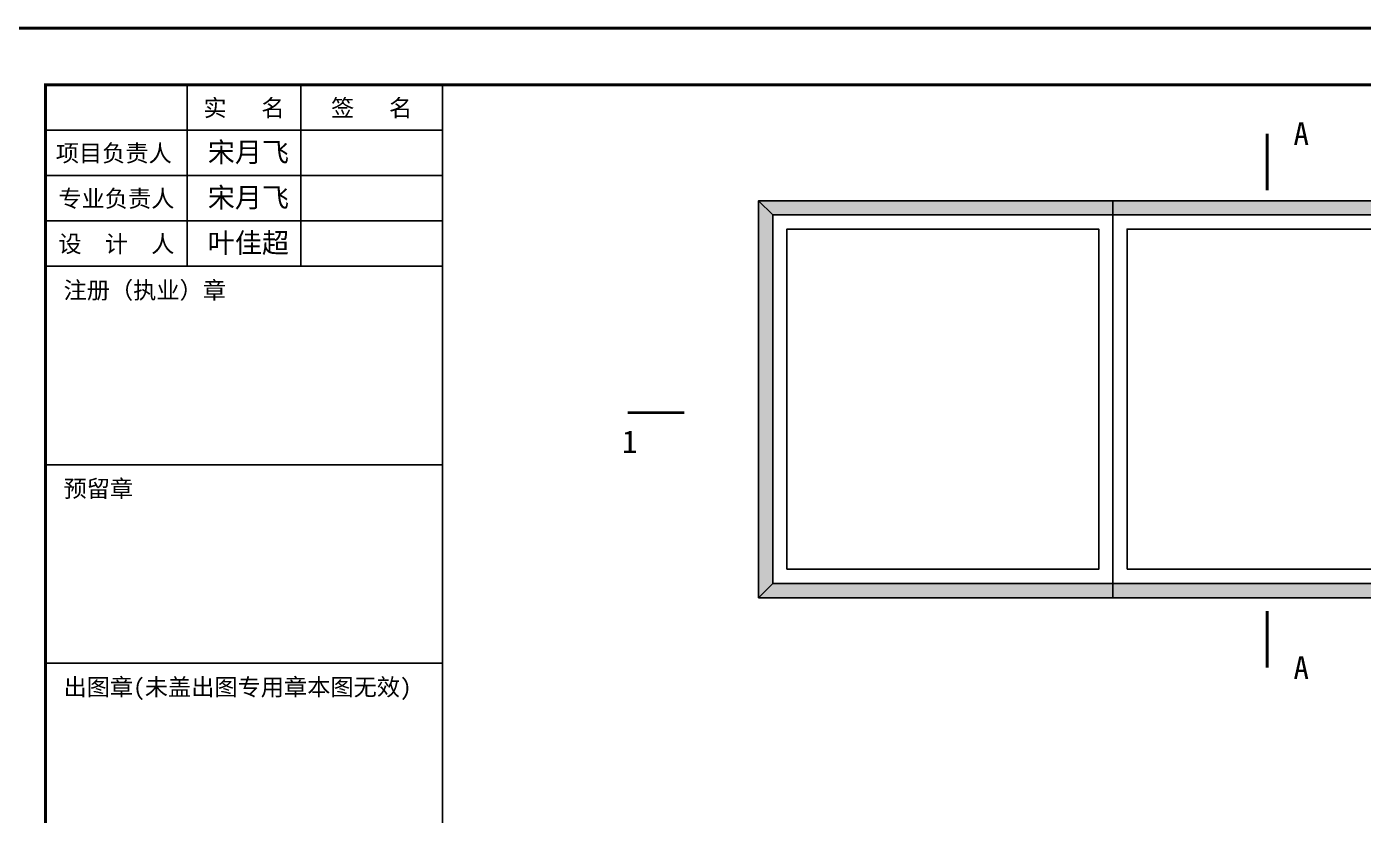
# Model space of a CAD drawing. Extents: x -202236 to 1002404, y -663931 to 1550022.
# Drawn here: x 22256 to 23670, y -355757 to -354923 of the extents above; entities that cross this region are included whole.
import ezdxf
from ezdxf.enums import TextEntityAlignment as Align

# ---------------------------------------------------------------- set-up
doc = ezdxf.new("R2010")
doc.units = 0
for name, color, linetype in [('!ZN1-填充-8', 8, 'Continuous'), ('!ZN3-玻璃幕墙-4', 4, 'Continuous'), ('!ZN3-铝板幕墙-3', 3, 'Continuous'), ('0-cxFrame', 155, 'Continuous'), ('3符号', 173, 'Continuous'), ('qianming', 155, 'Continuous')]:
    doc.layers.add(name, color=color, linetype=linetype)
doc.layers.add('0-cxText', color=131, linetype='Continuous', lineweight=25)
doc.styles.add('cx_biaoti', font='')
doc.styles.add('cx_tuming', font='simhei.ttf')
doc.styles.add('cx_tuqian1', font='')
doc.styles.add('中南符号', font='simhei.ttf')
doc.styles.add('图框宋体', font='', dxfattribs={"width": 0.75})
doc.styles.add('黑体', font='simhei.ttf', dxfattribs={"height": 12})
doc.styles.get('cx_biaoti').set_extended_font_data('SimSun')
doc.styles.get('cx_tuqian1').set_extended_font_data('SimSun')
doc.styles.get('图框宋体').set_extended_font_data('SimSun')

# ---------------------------------------------------------------- blocks, each defined once
blk = doc.blocks.new('zjcx_lan_xinxi(Dragon)')
for p, q in [((7000, -3200), (0, -3200)), ((7000, -6700), (0, -6700)), ((7000, -10200), (0, -10200)), ((7000, -13700), (0, -13700)), ((7000, -17200), (0, -17200))]:
    blk.add_line(p, q)
at = {"const_width": 25}
blk.add_lwpolyline([(0, -20700), (7000, -20700), (7000, 0), (0, 0)], close=True, dxfattribs=at)
for points in [[(2500, -3200), (2500, 0)], [(4500, -3200), (4500, 0)], [(0, -800), (7000, -800)], [(0, -1600), (7000, -1600)], [(0, -2400), (7000, -2400)]]:
    blk.add_lwpolyline(points)
for points in [[(7000, -3200), (7000, 0)], [(0, -3200), (7000, -3200)], [(0, -20700), (7000, -20700), (7000, -3200)], [(0, -20700), (7000, -20700)]]:
    blk.add_lwpolyline(points, dxfattribs=at)
at = {"style": '图框宋体'}
for s, p in [('实   名', (3500, -400)), ('签   名', (5750, -400)), ('项目负责人', (1204.01057605783, -1200)), ('专业负责人', (1250.000000000116, -2000)), ('设  计  人', (1250.000000000116, -2800))]:
    blk.add_text(s, height=300, dxfattribs=at).set_placement(p, align=Align.MIDDLE)
for s, p in [('注册（执业）章', (318.3070923574269, -3771.249459879589)), ('预留章', (318.3070923574269, -7271.249459879589)), ('出图章(未盖出图专用章本图无效)', (318.3070923574269, -10771.24945987959)), ('审图章', (318.3070923574269, -14271.24945987959)), ('竣工章', (318.3070923574269, -17771.24945987959))]:
    blk.add_text(s, height=300, dxfattribs=at).set_placement(p)
blk = doc.blocks.new('T-信息(Dragon)')
at = {"layer": '0-cxFrame'}
blk.add_blockref('zjcx_lan_xinxi(Dragon)', (0, 0), dxfattribs=at)
at = {"layer": 'qianming', "color": 3, "style": 'cx_biaoti'}
for s, p in [('宋月飞', (3577.362649217263, -1186.028379581243)), ('宋月飞', (3577.362649217263, -1986.028379581243)), ('叶佳超', (3577.362649217263, -2786.028379581243))]:
    blk.add_text(s, height=350, dxfattribs=at).set_placement(p, align=Align.MIDDLE_CENTER)
blk = doc.blocks.new('TK22.A2 L(Dragon)')
at = {"layer": '0-cxFrame', "color": 7, "const_width": 0.5}
blk.add_lwpolyline([(0, 0), (-594, 0), (-594, 420), (0, 420)], close=True, dxfattribs=at)
at = {"layer": '0-cxFrame', "const_width": 0.5}
blk.add_lwpolyline([(-80, 10), (-574, 10), (-574, 410), (-80, 410)], close=True, dxfattribs=at)
at = {"layer": '0-cxFrame', "xscale": 0.01, "yscale": 0.01, "zscale": 0.01}
blk.add_blockref('T-信息(Dragon)', (-574, 410), dxfattribs=at)
at = {"style": '黑体', "flags": 4}
blk.add_attdef('图幅', text='', height=3.3, dxfattribs=at).set_placement((-40, 3), align=Align.RIGHT)
at = {"layer": '0-cxText', "flags": 4}
for tag, height, style, p in [('建设单位', 3.5, 'cx_tuming', (-45, 240)), ('项目名称', 3.5, 'cx_tuming', (-45, 210)), ('子项名称', 3.5, 'cx_tuming', (-45, 180)), ('工程编号', 3.3, 'cx_tuqian1', (-35, 165)), ('图名1', 3.5, 'cx_tuming', (-45, 87)), ('图名2', 3.5, 'cx_tuming', (-45, 79)), ('图名3', 3.5, 'cx_tuming', (-45, 71)), ('出图日期', 3.3, 'cx_tuqian1', (-39, 60)), ('专业', 3.3, 'cx_tuqian1', (-55, 52)), ('图号', 3.3, 'cx_tuqian1', (-55, 44)), ('版次', 3.3, 'cx_tuqian1', (-20, 44))]:
    blk.add_attdef(tag, text='', height=height, dxfattribs=dict(at, style=style)).set_placement(p, align=Align.MIDDLE)
at = {"layer": 'Defpoints', "color": 6, "flags": 4}
for tag, height, style, p in [('tufu', 3.3, '黑体', (-12, 12)), ('dwfname', 4, 'cx_tuqian1', (-80, 3))]:
    blk.add_attdef(tag, text='', height=height, dxfattribs=dict(at, style=style)).set_placement(p, align=Align.RIGHT)
blk = doc.blocks.new('*U996')
at = {"const_width": 0.5}
blk.add_lwpolyline([(0, 0), (10, 0)], dxfattribs=at)
at = {"color": 0, "style": '中南符号', "flags": 8}
blk.add_attdef('编号左', (-1, -7.124999999999999), '', height=4, dxfattribs=at)
blk.add_attdef('编号右', text='', height=4, dxfattribs=at).set_placement((347.1300386253815, -7.125), align=Align.RIGHT)
blk = doc.blocks.new('*U997')
at = {"const_width": 0.5}
for points in [[(0, 0), (0, -10)], [(0, -94.20095527186751), (0, -84.20095527186751)]]:
    blk.add_lwpolyline(points, dxfattribs=at)
at = {"color": 0, "style": '中南符号', "flags": 8}
for tag, p in [('编号上', (6.006963178162451, 0)), ('编号下', (6.00696317816245, -94.20095527186751))]:
    blk.add_attdef(tag, text='', height=4, dxfattribs=at).set_placement(p, align=Align.MIDDLE_CENTER)

msp = doc.modelspace()

# ---------------------------------------------------------------- hatches: boundary and pattern name
at = {"layer": '!ZN1-填充-8'}
h = msp.add_hatch(dxfattribs=at)
h.set_pattern_fill('DOTS', color=141, scale=6, style=0)
h.set_pattern_definition([(0, (54414.56406753627, -254466.3276623424), (4.7625, 9.524999999999997), [0, -9.525])])
h.paths.add_polyline_path([(24860.32389419644, -355526.7435255702), (23030.32479370204, -355526.7435255702), (23030.32479370204, -355106.7435255702), (24860.32389419644, -355106.7435255702)])
h.paths.add_polyline_path([(24845.32389419644, -355121.7435255702), (23045.32479370204, -355121.7435255702), (23045.32479370204, -355511.7435255702), (24845.32389419644, -355511.7435255702)], flags=16)

# ---------------------------------------------------------------- linework, layer by layer
at = {"layer": '!ZN3-玻璃幕墙-4'}
for points in [[(24845.32389419644, -355121.7435255704), (23045.32479370204, -355121.7435255704), (23045.32479370204, -355511.7435255704), (24845.32389419644, -355511.7435255704), (24845.32389419644, -355121.7435255704)], [(23405.32389419644, -355121.7435255704), (23405.32389419644, -355511.7435255704)]]:
    msp.add_lwpolyline(points, dxfattribs=at)
for points in [[(23060.32479827969, -355496.7435254273), (23390.32389419644, -355496.7435254273), (23390.32389419644, -355136.7435254273), (23060.32479827969, -355136.7435254273)], [(23420.32389419644, -355496.7435254273), (23750.32389419644, -355496.7435254273), (23750.32389419644, -355136.7435254273), (23420.32389419644, -355136.7435254273)]]:
    msp.add_lwpolyline(points, close=True, dxfattribs=at)
at = {"layer": '!ZN3-铝板幕墙-3'}
for p, q in [((23045.32479370204, -355121.7435255704), (23030.32479370204, -355106.7435255704)), ((23045.32479370204, -355511.7435255704), (23030.32479370204, -355526.7435255704))]:
    msp.add_line(p, q, dxfattribs=at)
at = {"layer": '!ZN3-铝板幕墙-3', "ltscale": 1000}
for p, q in [((23405.32389419644, -355106.7435255704), (23405.32389190762, -355121.7435255704)), ((23405.32389419644, -355511.7435255704), (23405.32389190762, -355526.7435255704))]:
    msp.add_line(p, q, dxfattribs=at)
at = {"layer": '!ZN3-铝板幕墙-3'}
msp.add_lwpolyline([(24860.32389419644, -355526.7435255704), (23030.32479370204, -355526.7435255704), (23030.32479370204, -355106.7435255704), (24860.32389419644, -355106.7435255704), (24860.32389419644, -355526.7435255704)], dxfattribs=at)

# ---------------------------------------------------------------- block references
at = {"layer": '0-cxFrame', "xscale": 6, "yscale": 6, "zscale": 6}
msp.add_blockref('TK22.A2 L(Dragon)', (25719.9638010549, -357444.0670604352), dxfattribs=at)
at = {"layer": '3符号', "color": 7}
ref = msp.add_blockref('*U997', (23568.41962912446, -355035.5945175738), dxfattribs=dict(at, xscale=6, yscale=6, zscale=6))
ref.add_attrib('编号上', 'A', dxfattribs={"layer": '0', "color": 0, "height": 24, "style": '中南符号'}).set_placement((23604.46140819343, -355035.5945175738), align=Align.MIDDLE_CENTER)
ref.add_attrib('编号下', 'A', dxfattribs={"layer": '0', "color": 0, "height": 24, "style": '中南符号'}).set_placement((23604.46140819343, -355600.800249205), align=Align.MIDDLE_CENTER)
ref = msp.add_blockref('*U996', (22891.91297792067, -355330.8917557449), dxfattribs=dict(at, xscale=6, yscale=6, zscale=6))
ref.add_attrib('编号左', '1', (22885.91297792067, -355373.6417557449), dxfattribs={"layer": '0', "color": 0, "height": 24, "style": '中南符号'})

doc.saveas('drawing.dxf')
